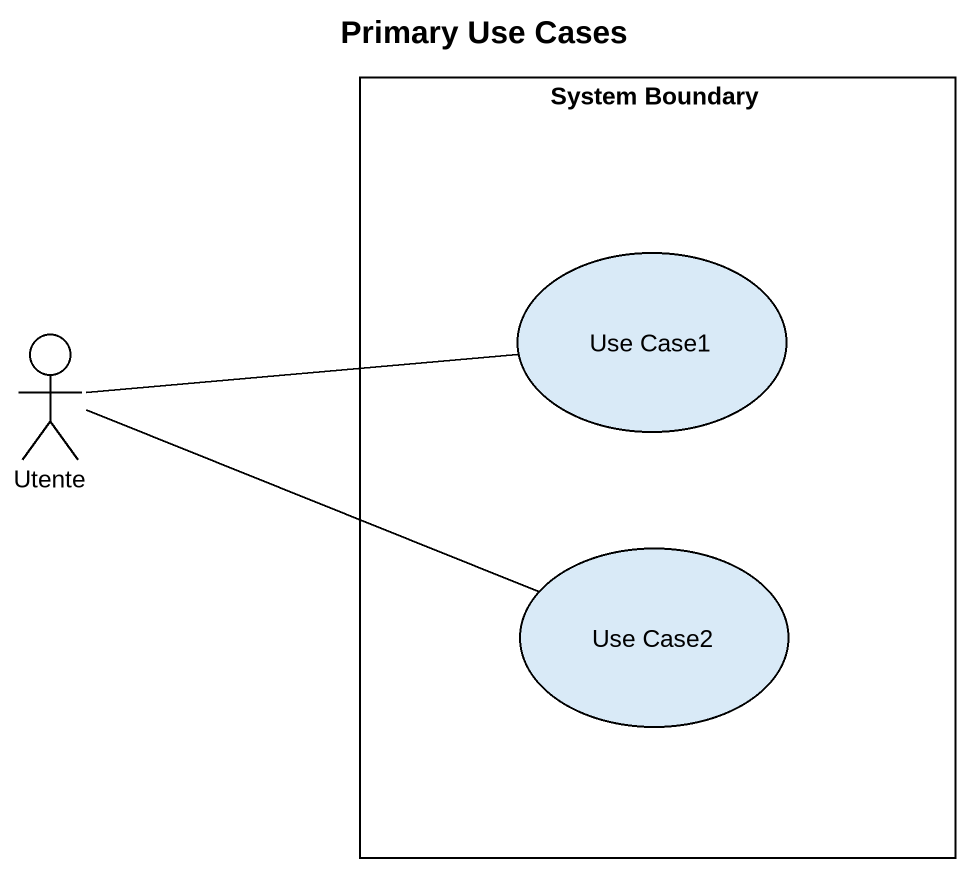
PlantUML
@startuml
title Primary Use Cases
rectangle "System Boundary" as System_Boundary {
  usecase "Use Case1" as Use_Case1
  usecase "Use Case2" as Use_Case2
}
actor Utente
Utente -right- Use_Case1
Utente -right- Use_Case2
@enduml
